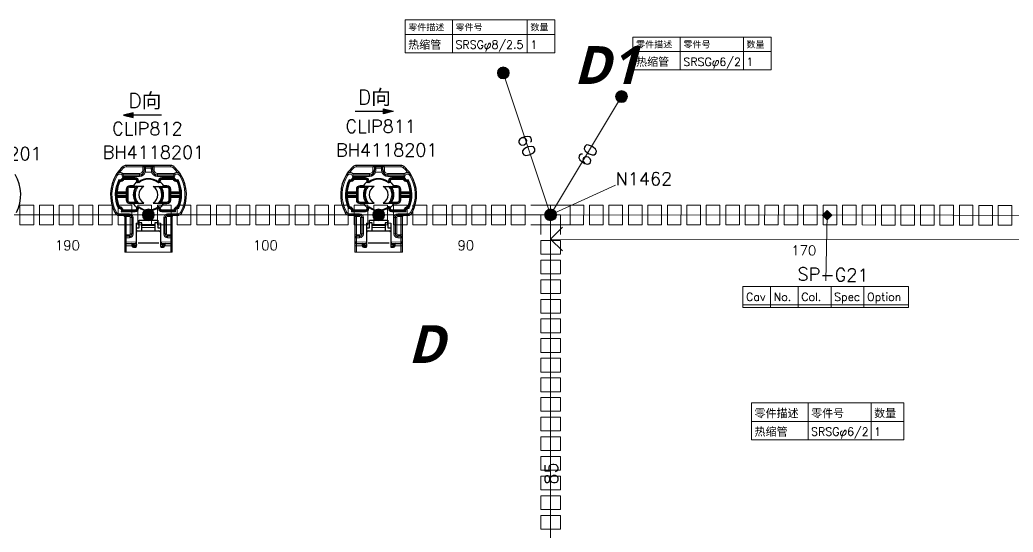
# Model space of a CAD drawing. Header units: millimetres. Extents: x 6 to 3615, y 6 to 858.
# Drawn here: x 893.5 to 1103.4, y 128.2 to 236.5 of the extents above; entities that cross this region are included whole.
import ezdxf

# ---------------------------------------------------------------- set-up
doc = ezdxf.new("R2010")
doc.units = ezdxf.units.MM
doc.styles.add('SegoeUIBoldItalic_Style', font='segoeuiz.ttf')
doc.styles.add('Simplex_Style', font='simplex_.ttf')

msp = doc.modelspace()

# ---------------------------------------------------------------- hatches: boundary and pattern name
h = msp.add_hatch(color=0)
edge = h.paths.add_edge_path()
edge.add_arc((995.65, 225.27), 1.25, 0, 360)
h = msp.add_hatch(color=0)
edge = h.paths.add_edge_path()
edge.add_arc((995.65, 225.27), 1.25, 0, 360)
h = msp.add_hatch(color=0)
edge = h.paths.add_edge_path()
edge.add_arc((1020.65, 220.27), 1.25, 0, 360)
h = msp.add_hatch(color=0)
edge = h.paths.add_edge_path()
edge.add_arc((1020.65, 220.27), 1.25, 0, 360)
for points in [[(917.4, 216.82), (915.4, 216.32), (917.4, 215.82)], [(970.37, 217.65), (972.37, 217.15), (970.37, 216.65)], [(1064.11, 194.22), (1063.11, 195.22), (1064.11, 196.22), (1065.11, 195.22)]]:
    msp.add_hatch(color=0).paths.add_polyline_path(points)
h = msp.add_hatch(color=0)
edge = h.paths.add_edge_path()
edge.add_arc((920.65, 195.27), 1.25, 0, 360)
h = msp.add_hatch(color=0)
edge = h.paths.add_edge_path()
edge.add_arc((920.65, 195.27), 1.25, 0, 360)
h = msp.add_hatch(color=0)
edge = h.paths.add_edge_path()
edge.add_arc((969.31, 195.27), 1.25, 0, 360)
h = msp.add_hatch(color=0)
edge = h.paths.add_edge_path()
edge.add_arc((969.31, 195.27), 1.25, 0, 360)
h = msp.add_hatch(color=0)
edge = h.paths.add_edge_path()
edge.add_arc((1005.65, 195.27), 1.25, 0, 360)
h = msp.add_hatch(color=0)
edge = h.paths.add_edge_path()
edge.add_arc((1005.65, 195.27), 1.25, 0, 360)

# ---------------------------------------------------------------- linework, layer by layer
at = {"color": 0, "linetype": 'Continuous', "lineweight": 13, "flags": 128}
for points in [[(974.9, 236.48), (1006.57, 236.48)], [(974.9, 236.48), (974.9, 229.53)], [(974.9, 236.48), (1006.57, 236.48)], [(984.9, 236.48), (984.9, 229.53)], [(1000.73, 236.48), (1000.73, 229.53)], [(1006.57, 236.48), (1006.57, 229.53)], [(974.9, 233.42), (1006.57, 233.42)], [(1023.07, 232.84), (1052.24, 232.84)], [(1023.07, 232.84), (1023.07, 225.9)], [(1023.07, 232.84), (1052.24, 232.84)], [(1033.07, 232.84), (1033.07, 225.9)], [(1046.4, 232.84), (1046.4, 225.9)], [(1052.24, 232.84), (1052.24, 225.9)], [(974.9, 229.53), (1006.57, 229.53)], [(1023.07, 229.79), (1052.24, 229.79)], [(1005.65, 195.27), (995.65, 225.27)], [(1023.07, 225.9), (1052.24, 225.9)], [(1005.65, 195.27), (1020.65, 220.27)], [(915.14, 203.39), (918.75, 203.39), (918.75, 203.99), (915.15, 203.99)], [(915.46, 205.24), (915.26, 205.46)], [(915.93, 205.72), (915.93, 205.42), (919.76, 205.42)], [(919.45, 205.42), (919.47, 205.48), (919.54, 205.57), (919.65, 205.65)], [(919.76, 204.7), (919.45, 204.7), (919.45, 205.42)], [(921.6, 204.41), (921.31, 204.32), (920, 204.32), (919.71, 204.41)], [(920.05, 205.55), (920.03, 205.55), (919.99, 205.55), (919.97, 205.55), (919.94, 205.54), (919.91, 205.54), (919.89, 205.53), (919.86, 205.52), (919.84, 205.51), (919.82, 205.51), (919.8, 205.49), (919.79, 205.48), (919.78, 205.47), (919.77, 205.46), (919.76, 205.45), (919.76, 205.43), (919.76, 205.42)], [(920.05, 205.47), (920.03, 205.47), (919.99, 205.46), (919.97, 205.46), (919.94, 205.46), (919.91, 205.45), (919.89, 205.45), (919.86, 205.44), (919.84, 205.43), (919.82, 205.42), (919.8, 205.41), (919.79, 205.4), (919.78, 205.39), (919.77, 205.38), (919.76, 205.36), (919.76, 205.35), (919.76, 205.34)], [(920.05, 204.92), (920.03, 204.92), (920, 204.92), (919.97, 204.91), (919.95, 204.91), (919.92, 204.9), (919.9, 204.89), (919.87, 204.88), (919.85, 204.86), (919.83, 204.85), (919.82, 204.83), (919.8, 204.82), (919.79, 204.8), (919.77, 204.78), (919.77, 204.76), (919.76, 204.74), (919.76, 204.72), (919.76, 204.7)], [(920.05, 205.72), (920.05, 205.55), (921.26, 205.55)], [(921.26, 205.47), (920.05, 205.47), (920.05, 205.55)], [(920.05, 205.47), (920.05, 204.92)], [(921.81, 205.54), (921.64, 205.66), (921.26, 205.72)], [(921.26, 204.92), (921.26, 205.72)], [(921.56, 205.42), (921.56, 205.43), (921.55, 205.45), (921.55, 205.46), (921.54, 205.47), (921.53, 205.48), (921.51, 205.49), (921.5, 205.5), (921.48, 205.51), (921.46, 205.52), (921.44, 205.53), (921.42, 205.53), (921.39, 205.54), (921.37, 205.54), (921.34, 205.55), (921.31, 205.55), (921.29, 205.55), (921.26, 205.55)], [(921.56, 205.34), (921.56, 205.35), (921.55, 205.36), (921.54, 205.38), (921.54, 205.39), (921.52, 205.4), (921.51, 205.41), (921.49, 205.42), (921.47, 205.43), (921.45, 205.44), (921.42, 205.45), (921.4, 205.45), (921.37, 205.46), (921.34, 205.46), (921.32, 205.46), (921.29, 205.47), (921.26, 205.47)], [(921.56, 204.7), (921.56, 204.72), (921.55, 204.74), (921.55, 204.76), (921.54, 204.78), (921.53, 204.8), (921.51, 204.82), (921.5, 204.83), (921.48, 204.85), (921.46, 204.86), (921.44, 204.88), (921.42, 204.89), (921.39, 204.9), (921.37, 204.91), (921.34, 204.91), (921.31, 204.92), (921.29, 204.92), (921.26, 204.92)], [(921.56, 205.42), (925.38, 205.42), (925.38, 205.72)], [(921.86, 205.42), (921.86, 204.7), (921.56, 204.7)], [(926.16, 203.99), (922.56, 203.99), (922.56, 203.39), (926.17, 203.39)], [(925.85, 205.24), (926.05, 205.46)], [(963.8, 203.39), (967.41, 203.39), (967.41, 203.99), (963.81, 203.99)], [(964.11, 205.24), (963.91, 205.46)], [(964.59, 205.72), (964.59, 205.42), (968.41, 205.42)], [(968.11, 205.42), (968.12, 205.48), (968.19, 205.57), (968.3, 205.65)], [(968.41, 204.7), (968.11, 204.7), (968.11, 205.42)], [(970.26, 204.41), (969.97, 204.32), (968.66, 204.32), (968.37, 204.41)], [(968.71, 205.55), (968.68, 205.55), (968.65, 205.55), (968.62, 205.55), (968.6, 205.54), (968.57, 205.54), (968.54, 205.53), (968.52, 205.52), (968.5, 205.51), (968.48, 205.51), (968.46, 205.49), (968.45, 205.48), (968.43, 205.47), (968.42, 205.46), (968.42, 205.45), (968.41, 205.43), (968.41, 205.42)], [(968.71, 205.47), (968.68, 205.47), (968.65, 205.46), (968.62, 205.46), (968.6, 205.46), (968.57, 205.45), (968.54, 205.45), (968.52, 205.44), (968.5, 205.43), (968.48, 205.42), (968.46, 205.41), (968.45, 205.4), (968.43, 205.39), (968.42, 205.38), (968.42, 205.36), (968.41, 205.35), (968.41, 205.34)], [(968.71, 204.92), (968.68, 204.92), (968.66, 204.92), (968.63, 204.91), (968.6, 204.91), (968.58, 204.9), (968.55, 204.89), (968.53, 204.88), (968.51, 204.86), (968.49, 204.85), (968.47, 204.83), (968.46, 204.82), (968.44, 204.8), (968.43, 204.78), (968.42, 204.76), (968.42, 204.74), (968.41, 204.72), (968.41, 204.7)], [(968.71, 205.72), (968.71, 205.55), (969.91, 205.55)], [(969.91, 205.47), (968.71, 205.47), (968.71, 205.55)], [(968.71, 205.47), (968.71, 204.92)], [(970.46, 205.54), (970.29, 205.66), (969.91, 205.72)], [(969.91, 204.92), (969.91, 205.72)], [(970.21, 205.42), (970.21, 205.43), (970.21, 205.45), (970.2, 205.46), (970.2, 205.47), (970.18, 205.48), (970.17, 205.49), (970.15, 205.5), (970.14, 205.51), (970.12, 205.52), (970.09, 205.53), (970.07, 205.53), (970.05, 205.54), (970.02, 205.54), (969.99, 205.55), (969.97, 205.55), (969.94, 205.55), (969.91, 205.55)], [(970.21, 205.34), (970.21, 205.35), (970.21, 205.36), (970.2, 205.38), (970.19, 205.39), (970.18, 205.4), (970.16, 205.41), (970.15, 205.42), (970.13, 205.43), (970.1, 205.44), (970.08, 205.45), (970.05, 205.45), (970.03, 205.46), (970, 205.46), (969.97, 205.46), (969.94, 205.47), (969.91, 205.47)], [(970.21, 204.7), (970.21, 204.72), (970.21, 204.74), (970.2, 204.76), (970.2, 204.78), (970.18, 204.8), (970.17, 204.82), (970.15, 204.83), (970.14, 204.85), (970.12, 204.86), (970.09, 204.88), (970.07, 204.89), (970.05, 204.9), (970.02, 204.91), (969.99, 204.91), (969.97, 204.92), (969.94, 204.92), (969.91, 204.92)], [(970.21, 205.42), (974.04, 205.42), (974.04, 205.72)], [(970.52, 205.42), (970.52, 204.7), (970.21, 204.7)], [(974.82, 203.99), (971.22, 203.99), (971.22, 203.39), (974.83, 203.39)], [(974.51, 205.24), (974.71, 205.46)], [(915.45, 202.74), (917.85, 202.74), (917.85, 203.14), (915.21, 203.14)], [(918.55, 202.28), (918.55, 202.44), (918.15, 202.44), (918.15, 202.09)], [(923.16, 202.09), (923.16, 202.44), (922.76, 202.44), (922.76, 202.28)], [(925.86, 202.74), (923.46, 202.74), (923.46, 203.14), (926.1, 203.14)], [(964.11, 202.74), (966.51, 202.74), (966.51, 203.14), (963.87, 203.14)], [(967.21, 202.28), (967.21, 202.44), (966.81, 202.44), (966.81, 202.09)], [(971.82, 202.09), (971.82, 202.44), (971.42, 202.44), (971.42, 202.28)], [(974.52, 202.74), (972.12, 202.74), (972.12, 203.14), (974.76, 203.14)], [(913.84, 199.74), (914.04, 199.73), (915.95, 199.73), (915.95, 199.33), (916.15, 199.33)], [(914.07, 200.14), (913.87, 200.15)], [(916.15, 200.14), (915.95, 200.14), (915.95, 200.69), (916.35, 200.69), (916.35, 198.38), (915.95, 198.38), (915.95, 198.93), (914.07, 198.93)], [(914.07, 199.93), (914.07, 200.14), (915.95, 200.14), (915.95, 199.73), (916.15, 199.73)], [(917.52, 201.49), (916.75, 201.49), (916.75, 201.09), (917.85, 201.09)], [(923.46, 201.09), (924.57, 201.09), (924.57, 201.49), (923.8, 201.49)], [(927.24, 200.14), (925.37, 200.14), (925.37, 200.69), (924.97, 200.69), (924.97, 198.38), (925.37, 198.38), (925.37, 198.93), (925.17, 198.93)], [(925.17, 200.14), (925.37, 200.14), (925.37, 199.73), (927.27, 199.73), (927.47, 199.74)], [(927.47, 199.33), (927.27, 199.33), (925.37, 199.33), (925.37, 199.73), (925.17, 199.73)], [(927.44, 200.15), (927.24, 200.14), (927.24, 199.93)], [(962.5, 199.74), (962.7, 199.73), (964.6, 199.73), (964.6, 199.33), (964.8, 199.33)], [(962.72, 200.14), (962.52, 200.15)], [(964.8, 200.14), (964.6, 200.14), (964.6, 200.69), (965, 200.69), (965, 198.38), (964.6, 198.38), (964.6, 198.93), (962.72, 198.93)], [(962.72, 199.93), (962.72, 200.14), (964.6, 200.14), (964.6, 199.73), (964.8, 199.73)], [(966.17, 201.49), (965.4, 201.49), (965.4, 201.09), (966.51, 201.09)], [(972.12, 201.09), (973.22, 201.09), (973.22, 201.49), (972.45, 201.49)], [(975.9, 200.14), (974.02, 200.14), (974.02, 200.69), (973.62, 200.69), (973.62, 198.38), (974.02, 198.38), (974.02, 198.93), (973.82, 198.93)], [(973.82, 200.14), (974.02, 200.14), (974.02, 199.73), (975.92, 199.73), (976.12, 199.74)], [(976.12, 199.33), (975.92, 199.33), (974.02, 199.33), (974.02, 199.73), (973.82, 199.73)], [(976.1, 200.15), (975.9, 200.14), (975.9, 199.93)], [(1005.65, 195.27), (1019.4, 201.52)], [(916.15, 198.93), (915.95, 198.93), (915.95, 199.33), (914.04, 199.33), (913.84, 199.33)], [(917.52, 197.58), (916.75, 197.58), (916.75, 197.98), (917.85, 197.98)], [(923.8, 197.58), (924.57, 197.58), (924.57, 197.98), (923.46, 197.98)], [(927.24, 198.93), (925.37, 198.93), (925.37, 199.33), (925.17, 199.33)], [(927.24, 199.13), (927.24, 199.14), (927.25, 199.14), (927.25, 199.17), (927.27, 199.33)], [(964.8, 198.93), (964.6, 198.93), (964.6, 199.33), (962.7, 199.33), (962.5, 199.33)], [(966.17, 197.58), (965.4, 197.58), (965.4, 197.98), (966.51, 197.98)], [(972.45, 197.58), (973.22, 197.58), (973.22, 197.98), (972.12, 197.98)], [(975.9, 198.93), (974.02, 198.93), (974.02, 199.33), (973.82, 199.33)], [(975.9, 199.13), (975.9, 199.14), (975.9, 199.14), (975.91, 199.17), (975.92, 199.33)], [(1005.65, 195.27), (735.65, 195.27)], [(913.6, 195.72), (913.86, 195.87)], [(915.95, 195.2), (915.95, 194.9), (916.62, 194.9), (916.62, 195.5), (914.48, 195.5), (914.48, 195.2)], [(914.91, 195.92), (917.85, 195.92), (917.85, 196.33), (915.3, 196.33)], [(918.55, 196.79), (918.55, 196.63), (918.15, 196.63), (918.15, 196.98)], [(922.76, 196.79), (922.76, 196.63), (923.16, 196.63), (923.16, 196.98)], [(926.01, 196.33), (923.46, 196.33), (923.46, 195.92), (926.4, 195.92)], [(926.83, 195.2), (926.83, 195.5), (924.69, 195.5), (924.69, 194.9), (925.37, 194.9), (925.37, 191.04), (925.67, 191.04)], [(927.71, 195.72), (927.45, 195.87)], [(962.26, 195.72), (962.52, 195.87)], [(964.6, 195.2), (964.6, 194.9), (965.28, 194.9), (965.28, 195.5), (963.14, 195.5), (963.14, 195.2)], [(963.57, 195.92), (966.51, 195.92), (966.51, 196.33), (963.96, 196.33)], [(967.21, 196.79), (967.21, 196.63), (966.81, 196.63), (966.81, 196.98)], [(971.42, 196.79), (971.42, 196.63), (971.82, 196.63), (971.82, 196.98)], [(974.67, 196.33), (972.12, 196.33), (972.12, 195.92), (975.06, 195.92)], [(975.49, 195.2), (975.49, 195.5), (973.35, 195.5), (973.35, 194.9), (974.02, 194.9), (974.02, 191.04), (974.32, 191.04)], [(976.37, 195.72), (976.1, 195.87)], [(1005.65, 195.27), (1005.65, 190.14)], [(1260.73, 195.08), (1005.65, 195.27)], [(1005.65, 195.27), (1005.65, 85.27)], [(915.64, 191.04), (915.95, 191.04), (915.95, 190.44), (916.62, 190.44), (916.62, 191.04), (915.95, 191.04), (915.95, 194.9), (915.64, 194.9)], [(917.12, 191.24), (916.82, 191.24), (916.82, 194.7), (917.42, 194.7), (917.42, 191.24), (917.12, 191.24)], [(918.7, 193.53), (918.09, 193.53)], [(922.02, 193.21), (919.29, 193.21)], [(923.22, 193.53), (922.62, 193.53)], [(923.89, 191.24), (924.49, 191.24), (924.49, 194.7), (923.89, 194.7), (923.89, 191.24)], [(925.67, 194.9), (925.37, 194.9), (925.37, 195.2)], [(964.3, 191.04), (964.6, 191.04), (964.6, 190.44), (965.28, 190.44), (965.28, 191.04), (964.6, 191.04), (964.6, 194.9), (964.3, 194.9)], [(965.78, 191.24), (965.48, 191.24), (965.48, 194.7), (966.08, 194.7), (966.08, 191.24), (965.78, 191.24)], [(967.35, 193.53), (966.74, 193.53)], [(970.68, 193.21), (967.95, 193.21)], [(971.88, 193.53), (971.27, 193.53)], [(972.54, 191.24), (973.15, 191.24), (973.15, 194.7), (972.54, 194.7), (972.54, 191.24)], [(974.32, 194.9), (974.02, 194.9), (974.02, 195.2)], [(1064.11, 195.22), (1063.83, 181.3)], [(922.02, 193.02), (919.29, 193.02)], [(919.29, 192.58), (922.02, 192.58)], [(970.68, 193.02), (967.95, 193.02)], [(967.95, 192.58), (970.68, 192.58)], [(1005.65, 190.15), (1008.15, 192.64)], [(918.09, 189.53), (918, 189.53), (915.95, 189.54), (915.95, 190.44), (915.64, 190.44)], [(917.36, 188.79), (917.17, 188.73), (915.95, 188.73), (915.95, 189.54), (915.64, 189.54)], [(917.15, 189.23), (917.15, 188.98)], [(917.35, 188.88), (917.35, 188.89), (917.34, 188.9), (917.34, 188.91), (917.33, 188.92), (917.33, 188.93), (917.32, 188.94), (917.3, 188.95), (917.29, 188.96), (917.28, 188.96), (917.26, 188.97), (917.24, 188.97), (917.22, 188.98), (917.21, 188.98), (917.19, 188.98), (917.17, 188.98), (917.15, 188.98)], [(917.65, 189.2), (917.44, 189.16), (917.38, 189.1), (917.36, 189.08)], [(917.36, 189.08), (917.37, 189.06), (917.39, 189.04), (917.4, 189.02), (917.42, 189), (917.44, 188.98), (917.46, 188.96), (917.48, 188.95), (917.51, 188.93), (917.53, 188.92), (917.56, 188.92), (917.59, 188.91), (917.62, 188.91), (917.65, 188.91)], [(918.09, 189.2), (917.65, 189.2), (917.65, 189.23)], [(918, 188.38), (917.65, 188.38), (917.65, 189.2)], [(918.09, 190.24), (918.15, 190.24)], [(918.15, 189.74), (918.09, 189.74)], [(923.16, 190.24), (923.22, 190.24)], [(923.22, 189.74), (923.16, 189.74)], [(925.67, 188.73), (925.37, 188.73), (925.37, 189.54), (923.31, 189.53), (923.22, 189.53)], [(923.22, 189.2), (923.66, 189.2), (923.66, 189.23)], [(923.31, 188.38), (923.66, 188.38), (923.66, 189.2)], [(923.66, 189.2), (923.87, 189.16), (923.94, 189.1), (923.95, 189.08)], [(923.66, 188.91), (923.69, 188.91), (923.72, 188.91), (923.75, 188.92), (923.78, 188.93), (923.8, 188.94), (923.83, 188.95), (923.85, 188.96), (923.88, 188.98), (923.9, 189), (923.91, 189.02), (923.93, 189.04), (923.94, 189.06), (923.95, 189.08)], [(924.16, 188.98), (924.15, 188.98), (924.12, 188.98), (924.11, 188.98), (924.09, 188.98), (924.07, 188.97), (924.05, 188.97), (924.04, 188.96), (924.02, 188.96), (924.01, 188.95), (924, 188.94), (923.99, 188.93), (923.98, 188.92), (923.97, 188.91), (923.97, 188.9), (923.96, 188.89), (923.96, 188.88)], [(924.16, 188.98), (924.16, 189.23)], [(925.67, 190.44), (925.37, 190.44), (925.37, 191.04), (924.69, 191.04), (924.69, 190.44), (925.37, 190.44), (925.37, 189.54), (925.67, 189.54)], [(966.74, 189.53), (966.66, 189.53), (964.6, 189.54), (964.6, 190.44), (964.3, 190.44)], [(966.02, 188.79), (965.83, 188.73), (964.6, 188.73), (964.6, 189.54), (964.3, 189.54)], [(965.8, 189.23), (965.8, 188.98)], [(966.01, 188.88), (966, 188.89), (966, 188.9), (965.99, 188.91), (965.99, 188.92), (965.98, 188.93), (965.97, 188.94), (965.96, 188.95), (965.95, 188.96), (965.93, 188.96), (965.92, 188.97), (965.9, 188.97), (965.88, 188.98), (965.86, 188.98), (965.84, 188.98), (965.82, 188.98), (965.8, 188.98)], [(966.3, 189.2), (966.1, 189.16), (966.03, 189.1), (966.02, 189.08)], [(966.02, 189.08), (966.03, 189.06), (966.04, 189.04), (966.06, 189.02), (966.07, 189), (966.09, 188.98), (966.11, 188.96), (966.14, 188.95), (966.16, 188.93), (966.19, 188.92), (966.22, 188.92), (966.25, 188.91), (966.28, 188.91), (966.3, 188.91)], [(966.74, 189.2), (966.3, 189.2), (966.3, 189.23)], [(966.66, 188.38), (966.3, 188.38), (966.3, 189.2)], [(966.74, 190.24), (966.81, 190.24)], [(966.81, 189.74), (966.74, 189.74)], [(971.82, 190.24), (971.88, 190.24)], [(971.88, 189.74), (971.82, 189.74)], [(974.32, 188.73), (974.02, 188.73), (974.02, 189.54), (971.97, 189.53), (971.88, 189.53)], [(971.88, 189.2), (972.32, 189.2), (972.32, 189.23)], [(971.97, 188.38), (972.32, 188.38), (972.32, 189.2)], [(972.32, 189.2), (972.53, 189.16), (972.59, 189.1), (972.61, 189.08)], [(972.32, 188.91), (972.35, 188.91), (972.38, 188.91), (972.41, 188.92), (972.43, 188.93), (972.46, 188.94), (972.48, 188.95), (972.51, 188.96), (972.53, 188.98), (972.55, 189), (972.57, 189.02), (972.58, 189.04), (972.6, 189.06), (972.61, 189.08)], [(972.82, 188.98), (972.8, 188.98), (972.78, 188.98), (972.76, 188.98), (972.74, 188.98), (972.73, 188.97), (972.71, 188.97), (972.69, 188.96), (972.68, 188.96), (972.67, 188.95), (972.65, 188.94), (972.64, 188.93), (972.64, 188.92), (972.63, 188.91), (972.62, 188.9), (972.62, 188.89), (972.62, 188.88)], [(972.82, 188.98), (972.82, 189.23)], [(974.32, 190.44), (974.02, 190.44), (974.02, 191.04), (973.35, 191.04), (973.35, 190.44), (974.02, 190.44), (974.02, 189.54), (974.32, 189.54)], [(1005.65, 190.15), (1008.15, 187.64)], [(1111.93, 190.07), (1005.65, 190.14)], [(915.64, 187.4), (915.95, 187.4), (915.95, 188.73), (915.64, 188.73)], [(915.95, 187.4), (925.37, 187.4)], [(918.09, 188.9), (918, 188.9)], [(918.09, 188.73), (918.15, 188.73)], [(923.16, 188.73), (923.22, 188.73)], [(923.31, 188.9), (923.22, 188.9)], [(923.95, 188.79), (924.14, 188.73), (925.37, 188.73), (925.37, 187.4), (925.67, 187.4)], [(964.3, 187.4), (964.6, 187.4), (964.6, 188.73), (964.3, 188.73)], [(964.6, 187.4), (974.02, 187.4)], [(966.74, 188.9), (966.66, 188.9)], [(966.74, 188.73), (966.81, 188.73)], [(971.82, 188.73), (971.88, 188.73)], [(971.97, 188.9), (971.88, 188.9)], [(972.61, 188.79), (972.8, 188.73), (974.02, 188.73), (974.02, 187.4), (974.32, 187.4)], [(1046.32, 180.13), (1081.32, 180.13)], [(1046.32, 180.13), (1046.32, 175.69)], [(1046.32, 180.13), (1081.32, 180.13)], [(1052.15, 180.13), (1052.15, 175.69)], [(1057.99, 180.13), (1057.99, 175.69)], [(1064.93, 180.13), (1064.93, 175.69)], [(1071.88, 180.13), (1071.88, 175.69)], [(1081.32, 180.13), (1081.32, 175.69)], [(1046.32, 176.24), (1081.32, 176.24)], [(1046.32, 175.69), (1081.32, 175.69)], [(1048.11, 155.53), (1080.34, 155.53)], [(1048.11, 155.53), (1048.11, 147.76)], [(1048.11, 155.53), (1080.34, 155.53)], [(1060.06, 155.53), (1060.06, 147.76)], [(1073.39, 155.53), (1073.39, 147.76)], [(1080.34, 155.53), (1080.34, 147.76)], [(1048.11, 151.64), (1080.34, 151.64)], [(1048.11, 147.76), (1080.34, 147.76)]]:
    msp.add_lwpolyline(points, dxfattribs=at)
at = {"color": 0, "linetype": 'Continuous', "lineweight": 30, "flags": 128}
for points in [[(915.4, 216.32), (917.4, 215.82), (917.4, 216.82)], [(972.37, 217.15), (970.37, 216.65), (970.37, 217.65)]]:
    msp.add_lwpolyline(points, close=True, dxfattribs=at)
for points in [[(923.4, 216.32), (915.4, 216.32)], [(964.37, 217.15), (972.37, 217.15)], [(914.09, 203.6), (913.83, 203.75)], [(918.75, 203.69), (915.37, 203.69)], [(925.38, 205.72), (915.93, 205.72)], [(919.76, 205.42), (919.76, 204.7)], [(921.26, 205.12), (920.05, 205.12)], [(921.56, 204.7), (921.56, 205.42)], [(925.94, 203.69), (922.56, 203.69)], [(927.22, 203.6), (927.48, 203.75)], [(962.75, 203.6), (962.49, 203.75)], [(967.41, 203.69), (964.03, 203.69)], [(974.04, 205.72), (964.59, 205.72)], [(968.41, 205.42), (968.41, 204.7)], [(969.91, 205.12), (968.71, 205.12)], [(970.21, 204.7), (970.21, 205.42)], [(974.6, 203.69), (971.22, 203.69)], [(975.88, 203.6), (976.14, 203.75)], [(915.34, 202.94), (917.85, 202.94)], [(918.35, 202.09), (917.98, 202.09)], [(918.35, 202.44), (918.35, 202.09), (918.46, 202.09)], [(918.64, 202.09), (918.46, 202.09), (918.55, 202.28)], [(922.68, 202.09), (922.85, 202.09)], [(922.96, 202.09), (922.85, 202.09), (922.76, 202.28)], [(923.33, 202.09), (922.96, 202.09), (922.96, 202.44)], [(923.46, 202.94), (925.97, 202.94)], [(964, 202.94), (966.51, 202.94)], [(967.01, 202.09), (966.64, 202.09)], [(967.01, 202.44), (967.01, 202.09), (967.12, 202.09)], [(967.29, 202.09), (967.12, 202.09), (967.21, 202.28)], [(971.33, 202.09), (971.51, 202.09)], [(971.62, 202.09), (971.51, 202.09), (971.42, 202.28)], [(971.99, 202.09), (971.62, 202.09), (971.62, 202.44)], [(972.12, 202.94), (974.63, 202.94)], [(915.95, 199.93), (914.07, 199.93)], [(916.15, 200.69), (916.15, 198.38)], [(919.68, 201.29), (916.75, 201.29)], [(921.63, 201.29), (924.57, 201.29)], [(925.17, 198.38), (925.17, 200.69)], [(927.24, 199.93), (925.37, 199.93)], [(964.6, 199.93), (962.72, 199.93)], [(964.8, 200.69), (964.8, 198.38)], [(968.34, 201.29), (965.4, 201.29)], [(970.28, 201.29), (973.22, 201.29)], [(973.82, 198.38), (973.82, 200.69)], [(975.9, 199.93), (974.02, 199.93)], [(914.07, 198.93), (913.92, 199.07)], [(914.07, 199.13), (915.95, 199.13)], [(916.75, 197.78), (919.68, 197.78)], [(921.63, 197.78), (924.57, 197.78)], [(925.37, 199.13), (927.24, 199.13)], [(927.24, 198.93), (927.4, 199.07)], [(927.25, 199.13), (927.25, 199.13)], [(962.72, 198.93), (962.57, 199.07)], [(962.72, 199.13), (964.6, 199.13)], [(965.4, 197.78), (968.34, 197.78)], [(970.28, 197.78), (973.22, 197.78)], [(974.02, 199.13), (975.9, 199.13)], [(975.9, 198.93), (976.05, 199.07)], [(975.91, 199.13), (975.91, 199.13)], [(917.85, 196.12), (915.13, 196.12), (915.09, 196.08)], [(917.98, 196.98), (918.46, 196.98)], [(918.35, 196.98), (918.35, 196.63)], [(918.55, 196.79), (918.46, 196.98), (918.64, 196.98)], [(922.85, 196.98), (922.68, 196.98)], [(922.76, 196.79), (922.85, 196.98), (922.96, 196.98)], [(922.96, 196.63), (922.96, 196.98), (923.33, 196.98)], [(926.22, 196.08), (926.18, 196.12), (923.46, 196.12)], [(966.51, 196.12), (963.79, 196.12), (963.75, 196.08)], [(966.64, 196.98), (967.12, 196.98)], [(967.01, 196.98), (967.01, 196.63)], [(967.21, 196.79), (967.12, 196.98), (967.29, 196.98)], [(971.51, 196.98), (971.33, 196.98)], [(971.42, 196.79), (971.51, 196.98), (971.62, 196.98)], [(971.62, 196.63), (971.62, 196.98), (971.99, 196.98)], [(974.88, 196.08), (974.84, 196.12), (972.12, 196.12)], [(914.48, 195.2), (916.62, 195.2)], [(915.64, 194.9), (915.64, 187.4)], [(917.12, 194.7), (917.12, 191.24)], [(918.09, 192.54), (918.7, 192.54), (918.7, 194.16), (922.62, 194.16), (922.62, 192.54), (923.22, 192.54)], [(918.09, 193.53), (918.09, 189.23), (918.15, 189.23)], [(919.29, 191.93), (919.29, 193.61), (918.7, 193.61)], [(922.62, 193.61), (922.02, 193.61), (922.02, 191.93)], [(923.22, 193.53), (923.22, 189.23), (923.31, 189.23)], [(924.19, 191.24), (924.19, 194.7)], [(924.69, 195.2), (926.83, 195.2)], [(925.67, 187.4), (925.67, 194.9)], [(963.14, 195.2), (965.28, 195.2)], [(964.3, 194.9), (964.3, 187.4)], [(965.78, 194.7), (965.78, 191.24)], [(966.74, 192.54), (967.35, 192.54), (967.35, 194.16), (971.27, 194.16), (971.27, 192.54), (971.88, 192.54)], [(966.74, 193.53), (966.74, 189.23), (966.81, 189.23)], [(967.95, 191.93), (967.95, 193.61), (967.35, 193.61)], [(971.27, 193.61), (970.68, 193.61), (970.68, 191.93)], [(971.88, 193.53), (971.88, 189.23), (971.97, 189.23)], [(972.85, 191.24), (972.85, 194.7)], [(973.35, 195.2), (975.49, 195.2)], [(974.32, 187.4), (974.32, 194.9)], [(918.45, 191.93), (922.86, 191.93)], [(967.11, 191.93), (971.52, 191.93)], [(916.62, 190.74), (915.95, 190.74)], [(915.95, 189.23), (918, 189.23)], [(917.35, 189.03), (917.35, 188.88)], [(918, 189.53), (918, 189.23), (918.09, 189.23), (918.09, 188.58), (917.65, 188.58)], [(918.15, 190.74), (918.09, 190.74)], [(922.86, 189.29), (918.45, 189.29)], [(923.22, 190.74), (923.16, 190.74)], [(923.16, 189.23), (923.22, 189.23), (923.22, 188.58), (923.66, 188.58)], [(923.31, 189.53), (923.31, 189.23), (925.37, 189.23)], [(923.96, 188.88), (923.96, 189.03)], [(925.37, 190.74), (924.69, 190.74)], [(965.28, 190.74), (964.6, 190.74)], [(964.6, 189.23), (966.66, 189.23)], [(966.01, 189.03), (966.01, 188.88)], [(966.66, 189.53), (966.66, 189.23), (966.74, 189.23), (966.74, 188.58), (966.3, 188.58)], [(966.81, 190.74), (966.74, 190.74)], [(971.52, 189.29), (967.11, 189.29)], [(971.88, 190.74), (971.82, 190.74)], [(971.82, 189.23), (971.88, 189.23), (971.88, 188.58), (972.32, 188.58)], [(971.97, 189.53), (971.97, 189.23), (974.02, 189.23)], [(972.62, 188.88), (972.62, 189.03)], [(974.02, 190.74), (973.35, 190.74)], [(918, 188.58), (918, 188.38)], [(923.31, 188.38), (923.31, 188.58)], [(966.66, 188.58), (966.66, 188.38)], [(971.97, 188.38), (971.97, 188.58)]]:
    msp.add_lwpolyline(points, dxfattribs=at)
at = {"color": 0, "linetype": 'Continuous', "lineweight": 13, "flags": 128}
for points in [[(893.5, 193.18), (896.4, 193.18), (896.4, 197.35), (893.5, 197.35), (893.5, 193.18)], [(897.65, 193.18), (900.56, 193.18), (900.56, 197.35), (897.65, 197.35), (897.65, 193.18)], [(901.8, 193.18), (904.71, 193.18), (904.71, 197.35), (901.8, 197.35), (901.8, 193.18)], [(905.96, 193.18), (908.87, 193.18), (908.87, 197.35), (905.96, 197.35), (905.96, 193.18)], [(910.11, 193.18), (913.02, 193.18), (913.02, 197.35), (910.11, 197.35), (910.11, 193.18)], [(914.27, 193.18), (917.17, 193.18), (917.17, 197.35), (914.27, 197.35), (914.27, 193.18)], [(918.42, 193.18), (921.33, 193.18), (921.33, 197.35), (918.42, 197.35), (918.42, 193.18)], [(922.57, 193.18), (925.48, 193.18), (925.48, 197.35), (922.57, 197.35), (922.57, 193.18)], [(926.73, 193.18), (929.64, 193.18), (929.64, 197.35), (926.73, 197.35), (926.73, 193.18)], [(930.88, 193.18), (933.79, 193.18), (933.79, 197.35), (930.88, 197.35), (930.88, 193.18)], [(935.04, 193.18), (937.94, 193.18), (937.94, 197.35), (935.04, 197.35), (935.04, 193.18)], [(939.19, 193.18), (942.1, 193.18), (942.1, 197.35), (939.19, 197.35), (939.19, 193.18)], [(943.34, 193.18), (946.25, 193.18), (946.25, 197.35), (943.34, 197.35), (943.34, 193.18)], [(947.5, 193.18), (950.4, 193.18), (950.4, 197.35), (947.5, 197.35), (947.5, 193.18)], [(951.65, 193.18), (954.56, 193.18), (954.56, 197.35), (951.65, 197.35), (951.65, 193.18)], [(955.8, 193.18), (958.71, 193.18), (958.71, 197.35), (955.8, 197.35), (955.8, 193.18)], [(959.96, 193.18), (962.87, 193.18), (962.87, 197.35), (959.96, 197.35), (959.96, 193.18)], [(964.11, 193.18), (967.02, 193.18), (967.02, 197.35), (964.11, 197.35), (964.11, 193.18)], [(968.27, 193.18), (971.17, 193.18), (971.17, 197.35), (968.27, 197.35), (968.27, 193.18)], [(972.42, 193.18), (975.33, 193.18), (975.33, 197.35), (972.42, 197.35), (972.42, 193.18)], [(976.57, 193.18), (979.48, 193.18), (979.48, 197.35), (976.57, 197.35), (976.57, 193.18)], [(980.73, 193.18), (983.64, 193.18), (983.64, 197.35), (980.73, 197.35), (980.73, 193.18)], [(984.88, 193.18), (987.79, 193.18), (987.79, 197.35), (984.88, 197.35), (984.88, 193.18)], [(989.04, 193.18), (991.94, 193.18), (991.94, 197.35), (989.04, 197.35), (989.04, 193.18)], [(993.19, 193.18), (996.1, 193.18), (996.1, 197.35), (993.19, 197.35), (993.19, 193.18)], [(997.34, 193.18), (1000.25, 193.18), (1000.25, 197.35), (997.34, 197.35), (997.34, 193.18)], [(1005.65, 197.35), (1001.5, 197.35)], [(1005.65, 193.18), (1005.65, 197.35)], [(1005.65, 197.35), (1009.77, 197.35)], [(1005.65, 193.18), (1005.65, 197.35)], [(1009.76, 193.18), (1012.64, 193.18), (1012.65, 197.34), (1009.77, 197.35), (1009.76, 193.18)], [(1013.88, 193.18), (1016.76, 193.17), (1016.76, 197.34), (1013.88, 197.34), (1013.88, 193.18)], [(1007.73, 195.27), (1003.57, 195.27)], [(1003.57, 195.27), (1003.57, 191.11)], [(1007.73, 195.27), (1007.73, 191.11)], [(1017.99, 193.17), (1020.87, 193.17), (1020.87, 197.34), (1017.99, 197.34), (1017.99, 193.17)], [(1022.11, 193.17), (1024.99, 193.17), (1024.99, 197.34), (1022.11, 197.34), (1022.11, 193.17)], [(1026.22, 193.17), (1029.1, 193.17), (1029.1, 197.33), (1026.22, 197.33), (1026.22, 193.17)], [(1030.33, 193.16), (1033.21, 193.16), (1033.22, 197.33), (1030.34, 197.33), (1030.33, 193.16)], [(1034.45, 193.16), (1037.33, 193.16), (1037.33, 197.33), (1034.45, 197.33), (1034.45, 193.16)], [(1038.56, 193.16), (1041.44, 193.16), (1041.45, 197.32), (1038.57, 197.33), (1038.56, 193.16)], [(1042.68, 193.16), (1045.56, 193.15), (1045.56, 197.32), (1042.68, 197.32), (1042.68, 193.16)], [(1046.79, 193.15), (1049.67, 193.15), (1049.67, 197.32), (1046.79, 197.32), (1046.79, 193.15)], [(1050.9, 193.15), (1053.78, 193.15), (1053.79, 197.31), (1050.91, 197.32), (1050.9, 193.15)], [(1055.02, 193.15), (1057.9, 193.14), (1057.9, 197.31), (1055.02, 197.31), (1055.02, 193.15)], [(1059.13, 193.14), (1062.01, 193.14), (1062.02, 197.31), (1059.14, 197.31), (1059.13, 193.14)], [(1063.11, 195.22), (1064.11, 196.22), (1065.11, 195.22), (1064.11, 194.22)], [(1063.25, 193.14), (1066.13, 193.14), (1066.13, 197.31), (1063.25, 197.31), (1063.25, 193.14)], [(1067.36, 193.14), (1070.24, 193.14), (1070.24, 197.3), (1067.36, 197.3), (1067.36, 193.14)], [(1071.48, 193.14), (1074.36, 193.13), (1074.36, 197.3), (1071.48, 197.3), (1071.48, 193.14)], [(1075.59, 193.13), (1078.47, 193.13), (1078.47, 197.3), (1075.59, 197.3), (1075.59, 193.13)], [(1079.7, 193.13), (1082.58, 193.13), (1082.59, 197.29), (1079.71, 197.3), (1079.7, 193.13)], [(1083.82, 193.13), (1086.7, 193.12), (1086.7, 197.29), (1083.82, 197.29), (1083.82, 193.13)], [(1087.93, 193.12), (1090.81, 193.12), (1090.81, 197.29), (1087.93, 197.29), (1087.93, 193.12)], [(1092.05, 193.12), (1094.93, 193.12), (1094.93, 197.29), (1092.05, 197.29), (1092.05, 193.12)], [(1096.16, 193.12), (1099.04, 193.12), (1099.04, 197.28), (1096.16, 197.28), (1096.16, 193.12)], [(1100.27, 193.11), (1103.15, 193.11), (1103.16, 197.28), (1100.28, 197.28), (1100.27, 193.11)], [(1005.65, 193.18), (1001.5, 193.18)], [(1005.65, 193.18), (1009.76, 193.18)], [(1007.73, 186.96), (1007.73, 189.87), (1003.57, 189.87), (1003.57, 186.96), (1007.73, 186.96)], [(1007.73, 182.81), (1007.73, 185.72), (1003.57, 185.72), (1003.57, 182.81), (1007.73, 182.81)], [(1007.73, 178.66), (1007.73, 181.57), (1003.57, 181.57), (1003.57, 178.66), (1007.73, 178.66)], [(1007.73, 174.51), (1007.73, 177.42), (1003.57, 177.42), (1003.57, 174.51), (1007.73, 174.51)], [(1007.73, 170.36), (1007.73, 173.27), (1003.57, 173.27), (1003.57, 170.36), (1007.73, 170.36)], [(1007.73, 166.21), (1007.73, 169.12), (1003.57, 169.12), (1003.57, 166.21), (1007.73, 166.21)], [(1007.73, 162.06), (1007.73, 164.97), (1003.57, 164.97), (1003.57, 162.06), (1007.73, 162.06)], [(1007.73, 157.91), (1007.73, 160.82), (1003.57, 160.82), (1003.57, 157.91), (1007.73, 157.91)], [(1007.73, 153.76), (1007.73, 156.66), (1003.57, 156.66), (1003.57, 153.76), (1007.73, 153.76)], [(1007.73, 149.61), (1007.73, 152.51), (1003.57, 152.51), (1003.57, 149.61), (1007.73, 149.61)], [(1007.73, 145.46), (1007.73, 148.36), (1003.57, 148.36), (1003.57, 145.46), (1007.73, 145.46)], [(1007.73, 141.31), (1007.73, 144.21), (1003.57, 144.21), (1003.57, 141.31), (1007.73, 141.31)], [(1007.73, 137.16), (1007.73, 140.06), (1003.57, 140.06), (1003.57, 137.16), (1007.73, 137.16)], [(1007.73, 133.01), (1007.73, 135.91), (1003.57, 135.91), (1003.57, 133.01), (1007.73, 133.01)], [(1007.73, 128.86), (1007.73, 131.76), (1003.57, 131.76), (1003.57, 128.86), (1007.73, 128.86)]]:
    msp.add_lwpolyline(points, close=True, dxfattribs=at)
at = {"color": 0, "linetype": 'Continuous', "lineweight": 13}
for centre in [(995.65, 225.27), (995.65, 225.27), (1020.65, 220.27), (1020.65, 220.27), (920.65, 195.27), (920.65, 195.27), (969.31, 195.27), (969.31, 195.27), (1005.65, 195.27), (1005.65, 195.27)]:
    msp.add_circle(centre, 1.25, dxfattribs=at)
at = {"color": 0, "linetype": 'Continuous', "lineweight": 30}
for centre, radius, start, end in [((885.65, 199.53), 8.03, -28, 32), ((920.67, 199.53), 8.03, 148, -152), ((914.59, 203.35), 0.854, 24, 152), ((920.6, 199.58), 7.95, 132, 147), ((913.23, 205.11), 2.57, -42, -34), ((915.94, 204.7), 1.02, 90, 131), ((918.75, 204.7), 1, -90, -11), ((920.04, 204.74), 0.977, 89, 114), ((918.14, 204.75), 1.61, -8, -2), ((920.06, 205.42), 0.302, 91, -180), ((920.06, 204.82), 0.302, 91, -180), ((921.26, 205.42), 0.302, 1, 90), ((921.26, 204.82), 0.302, 1, 90), ((923.17, 204.75), 1.61, -178, -172), ((922.56, 204.7), 1, -169, -90), ((925.38, 204.7), 1.02, 48, 89), ((926.72, 203.35), 0.854, 28, 156), ((928.12, 205.13), 2.61, -146, -138), ((920.71, 199.58), 7.95, 33, 48), ((920.65, 199.53), 8.03, -28, 32), ((969.32, 199.53), 8.03, 148, -152), ((963.24, 203.35), 0.854, 24, 152), ((969.26, 199.58), 7.95, 132, 147), ((961.88, 205.11), 2.57, -42, -34), ((964.59, 204.7), 1.02, 90, 131), ((967.41, 204.7), 1, -90, -11), ((968.69, 204.74), 0.977, 89, 114), ((966.8, 204.75), 1.61, -8, -2), ((968.71, 205.42), 0.302, 91, -180), ((968.71, 204.82), 0.302, 91, -180), ((969.91, 205.42), 0.302, 1, 90), ((969.91, 204.82), 0.302, 1, 90), ((971.83, 204.75), 1.61, -178, -172), ((971.22, 204.7), 1, -169, -90), ((974.03, 204.7), 1.02, 48, 89), ((975.38, 203.35), 0.854, 28, 156), ((976.78, 205.13), 2.61, -146, -138), ((969.37, 199.58), 7.95, 33, 48), ((969.3, 199.53), 8.03, -28, 32), ((920.66, 199.53), 6.82, 154, -157), ((915.77, 203.27), 1.47, -157, -148), ((914.59, 203.35), 0.852, -95, -29), ((921.91, 206.94), 8.62, -149, -148), ((912.41, 201.15), 3.44, 32, 36), ((911.52, 200.69), 4.44, 27, 30), ((920.74, 199.46), 3.81, 136, 151), ((917.85, 202.44), 0.497, 0, 90), ((920.66, 199.54), 3.26, 52, 129), ((923.46, 202.44), 0.497, 90, -180), ((920.67, 199.53), 3.69, 28, 43), ((929.93, 200.58), 4.61, 149, 152), ((926.72, 203.35), 0.854, -152, -86), ((928.9, 201.15), 3.44, 144, 148), ((924.08, 204.05), 3.12, -34, -30), ((920.65, 199.53), 6.82, -23, 26), ((925.54, 203.27), 1.47, -32, -23), ((969.32, 199.53), 6.82, 154, -157), ((964.43, 203.27), 1.47, -157, -148), ((963.24, 203.35), 0.852, -95, -29), ((970.56, 206.94), 8.62, -149, -148), ((961.07, 201.15), 3.44, 32, 36), ((960.17, 200.69), 4.44, 27, 30), ((969.4, 199.46), 3.81, 136, 151), ((966.51, 202.44), 0.497, 0, 90), ((969.31, 199.54), 3.26, 52, 129), ((972.12, 202.44), 0.497, 90, -180), ((969.32, 199.53), 3.69, 28, 43), ((978.59, 200.58), 4.61, 149, 152), ((975.38, 203.35), 0.854, -152, -86), ((977.56, 201.15), 3.44, 144, 148), ((972.74, 204.05), 3.12, -34, -30), ((969.31, 199.53), 6.82, -23, 26), ((974.2, 203.27), 1.47, -32, -23), ((914.07, 200.14), 0.201, 175, -90), ((915.46, 199.66), 1.42, 169, 177), ((915.94, 200.14), 0.206, -89, -1), ((916.75, 200.68), 0.604, 90, 179), ((920.65, 199.53), 3, 144, -145), ((919.78, 198.04), 3.6, 115, 121), ((920.65, 199.53), 2, 119, -119), ((920.66, 199.53), 2, -61, 61), ((920.66, 199.53), 3, -36, 35), ((920.46, 196.08), 5.84, 59, 63), ((924.56, 200.68), 0.604, 0, 89), ((925.37, 200.14), 0.206, -179, -91), ((927.24, 200.14), 0.206, -89, -1), ((925.14, 199.59), 2.13, 4, 10), ((962.72, 200.14), 0.201, 175, -90), ((964.11, 199.66), 1.42, 169, 177), ((964.6, 200.14), 0.206, -89, -1), ((965.41, 200.68), 0.604, 90, 179), ((969.31, 199.53), 3, 144, -145), ((968.44, 198.04), 3.6, 115, 121), ((969.31, 199.53), 2, 119, -119), ((969.32, 199.53), 2, -61, 61), ((969.32, 199.53), 3, -36, 35), ((969.12, 196.08), 5.84, 59, 63), ((973.22, 200.68), 0.604, 0, 89), ((974.03, 200.14), 0.206, -179, -91), ((975.9, 200.14), 0.206, -89, -1), ((973.8, 199.59), 2.13, 4, 10), ((914.07, 198.92), 0.216, 94, 169), ((916.04, 199.38), 2, -179, -173), ((915.94, 198.93), 0.206, 1, 89), ((916.75, 198.38), 0.604, -180, -91), ((920.65, 199.53), 3.69, -152, -137), ((925.2, 210.71), 14.69, -120, -119), ((916.26, 210.79), 14.7, -62, -61), ((920.57, 199.6), 3.81, -44, -29), ((924.56, 198.38), 0.604, -90, -1), ((925.37, 198.93), 0.206, 91, 179), ((927.24, 198.92), 0.216, 12, 87), ((962.73, 198.92), 0.216, 94, 169), ((964.7, 199.38), 2, -179, -173), ((964.6, 198.93), 0.206, 1, 89), ((965.41, 198.38), 0.604, -180, -91), ((969.3, 199.53), 3.69, -152, -137), ((973.85, 210.71), 14.69, -120, -119), ((964.91, 210.79), 14.7, -62, -61), ((969.22, 199.6), 3.81, -44, -29), ((973.22, 198.38), 0.604, -90, -1), ((974.03, 198.93), 0.206, 91, 179), ((975.9, 198.92), 0.216, 12, 87), ((914.48, 196.21), 1.01, -152, -90), ((916.02, 195.73), 1.96, 146, 153), ((920.55, 192.5), 7.53, 143, 145), ((914.38, 196.08), 0.753, 3, 89), ((913.8, 197.4), 1.85, -53, -46), ((913.71, 197.5), 1.98, -44, -36), ((917.85, 196.62), 0.497, -90, 0), ((920.66, 199.53), 3.26, -128, -51), ((923.46, 196.62), 0.497, -180, -90), ((927.6, 197.51), 1.98, -144, -136), ((926.93, 196.08), 0.753, 91, 177), ((927.12, 196.92), 1.23, -137, -126), ((922.76, 193.9), 5.09, 35, 37), ((926.83, 196.21), 1.01, -90, -28), ((924.93, 195.53), 2.38, 27, 33), ((963.14, 196.21), 1.01, -152, -90), ((964.67, 195.73), 1.96, 146, 153), ((969.2, 192.5), 7.53, 143, 145), ((963.04, 196.08), 0.753, 3, 89), ((962.46, 197.4), 1.85, -53, -46), ((962.37, 197.5), 1.98, -44, -36), ((966.51, 196.62), 0.497, -90, 0), ((969.31, 199.53), 3.26, -128, -51), ((972.12, 196.62), 0.497, -180, -90), ((976.26, 197.51), 1.98, -144, -136), ((975.59, 196.08), 0.753, 91, 177), ((975.78, 196.92), 1.23, -137, -126), ((971.41, 193.9), 5.09, 35, 37), ((975.48, 196.21), 1.01, -90, -28), ((973.59, 195.53), 2.38, 27, 33), ((915.34, 194.9), 0.302, 1, 90), ((915.39, 194.97), 0.221, 48, 69), ((916.62, 194.7), 0.497, 0, 90), ((924.69, 194.7), 0.497, 90, -180), ((925.97, 194.9), 0.302, 91, -180), ((964, 194.9), 0.302, 1, 90), ((964.04, 194.97), 0.221, 48, 69), ((965.28, 194.7), 0.497, 0, 90), ((973.34, 194.7), 0.497, 90, -180), ((974.63, 194.9), 0.302, 91, -180), ((916.62, 191.24), 0.497, -90, 0), ((918.45, 191.62), 0.302, 91, -180), ((922.86, 191.62), 0.302, 1, 90), ((924.69, 191.24), 0.497, -180, -90), ((965.28, 191.24), 0.497, -90, 0), ((967.11, 191.62), 0.302, 91, -180), ((971.52, 191.62), 0.302, 1, 90), ((973.34, 191.24), 0.497, -180, -90), ((915.95, 190.43), 0.302, 91, -180), ((915.95, 189.54), 0.302, -179, -90), ((917.14, 189.03), 0.206, 1, 89), ((924.17, 189.03), 0.206, 91, 179), ((925.36, 190.43), 0.302, 1, 90), ((925.36, 189.54), 0.302, -89, 0), ((964.6, 190.43), 0.302, 91, -180), ((964.6, 189.54), 0.302, -179, -90), ((965.8, 189.03), 0.206, 1, 89), ((972.83, 189.03), 0.206, 91, 179), ((974.02, 190.43), 0.302, 1, 90), ((974.02, 189.54), 0.302, -89, 0), ((917.65, 188.89), 0.302, -179, -90), ((923.66, 188.89), 0.302, -89, 0), ((966.31, 188.89), 0.302, -179, -90), ((972.32, 188.89), 0.302, -89, 0)]:
    msp.add_arc(centre, radius, start, end, dxfattribs=at)
at = {"color": 0, "linetype": 'Continuous', "lineweight": 13}
for centre, radius, start, end in [((914.59, 203.35), 0.555, 5, 154), ((920.81, 199.38), 7.94, 132, 142), ((915.94, 204.71), 0.711, 90, 131), ((918.75, 204.7), 0.703, -90, 0), ((918.75, 204.7), 1.3, -90, -17), ((916.74, 204.93), 3.31, -10, 0), ((924.69, 204.93), 3.43, -180, -170), ((922.56, 204.7), 1.3, -163, -90), ((921.63, 205.4), 0.232, 7, 41), ((922.56, 204.7), 0.703, -180, -90), ((925.38, 204.71), 0.711, 48, 89), ((920.7, 199.57), 7.66, 37, 47), ((926.72, 203.35), 0.555, 27, 176), ((963.24, 203.35), 0.555, 5, 154), ((969.47, 199.38), 7.94, 132, 142), ((964.59, 204.71), 0.711, 90, 131), ((967.41, 204.7), 0.703, -90, 0), ((967.41, 204.7), 1.3, -90, -17), ((965.4, 204.93), 3.31, -10, 0), ((973.34, 204.93), 3.43, -180, -170), ((971.22, 204.7), 1.3, -163, -90), ((970.29, 205.4), 0.232, 7, 41), ((971.22, 204.7), 0.703, -180, -90), ((974.03, 204.71), 0.711, 48, 89), ((969.36, 199.57), 7.66, 37, 47), ((975.38, 203.35), 0.555, 27, 176), ((920.67, 199.53), 7.73, 148, -152), ((920.65, 199.53), 7.01, 153, -155), ((920.56, 199.56), 6.51, 155, 174), ((914.59, 203.35), 0.651, -106, -18), ((914.59, 203.35), 1.06, -87, -35), ((917.85, 202.44), 0.703, 0, 90), ((917.85, 202.44), 0.302, 1, 90), ((920.66, 199.53), 3.46, 53, 128), ((923.47, 202.44), 0.703, 90, -180), ((923.47, 202.44), 0.302, 91, -180), ((926.72, 203.35), 1.06, -145, -93), ((926.72, 203.35), 0.651, -162, -74), ((920.71, 199.55), 6.56, 5, 24), ((920.66, 199.53), 7.01, -25, 27), ((920.65, 199.53), 7.73, -28, 32), ((969.32, 199.53), 7.73, 148, -152), ((969.3, 199.53), 7.01, 153, -155), ((969.21, 199.56), 6.51, 155, 174), ((963.25, 203.35), 0.651, -106, -18), ((963.24, 203.35), 1.06, -87, -35), ((966.5, 202.44), 0.703, 0, 90), ((966.5, 202.44), 0.302, 1, 90), ((969.31, 199.53), 3.46, 53, 128), ((972.12, 202.44), 0.703, 90, -180), ((972.12, 202.44), 0.302, 91, -180), ((975.38, 203.35), 1.06, -145, -93), ((975.38, 203.35), 0.651, -162, -74), ((969.37, 199.55), 6.56, 5, 24), ((969.32, 199.53), 7.01, -25, 27), ((969.3, 199.53), 7.73, -28, 32), ((919.85, 199.51), 5.8, 177, -180), ((916.74, 200.69), 0.799, 90, -180), ((916.75, 200.69), 0.401, 90, -180), ((920.66, 199.53), 3.21, 151, -151), ((920.66, 199.53), 2.76, 141, -140), ((920.66, 199.53), 2.76, -39, 40), ((920.65, 199.53), 3.21, -29, 29), ((924.57, 200.69), 0.799, 0, 90), ((924.57, 200.69), 0.401, 0, 90), ((921.47, 199.56), 5.8, -3, 0), ((968.5, 199.51), 5.8, 177, -180), ((965.4, 200.69), 0.799, 90, -180), ((965.4, 200.69), 0.401, 90, -180), ((969.32, 199.53), 3.21, 151, -151), ((969.31, 199.53), 2.76, 141, -140), ((969.31, 199.53), 2.76, -39, 40), ((969.31, 199.53), 3.21, -29, 29), ((973.22, 200.69), 0.799, 0, 90), ((973.22, 200.69), 0.401, 0, 90), ((970.12, 199.56), 5.8, -3, 0), ((920.59, 199.51), 6.54, -175, -158), ((916.74, 198.38), 0.799, -180, -90), ((916.75, 198.38), 0.401, -180, -90), ((924.57, 198.38), 0.799, -90, 0), ((924.57, 198.38), 0.401, -90, 0), ((920.72, 199.51), 6.54, -22, -5), ((969.24, 199.51), 6.54, -175, -158), ((965.4, 198.38), 0.799, -180, -90), ((965.4, 198.38), 0.401, -180, -90), ((973.22, 198.38), 0.799, -90, 0), ((973.22, 198.38), 0.401, -90, 0), ((969.38, 199.51), 6.54, -22, -5), ((914.48, 196.19), 0.695, -152, -89), ((914.39, 196.08), 0.552, -17, 101), ((914.39, 196.08), 0.953, 15, 81), ((916.62, 194.7), 0.799, 0, 90), ((917.85, 196.63), 0.703, -90, 0), ((917.85, 196.63), 0.302, -89, 0), ((920.66, 199.53), 3.46, -127, -52), ((923.47, 196.63), 0.703, -180, -90), ((923.47, 196.63), 0.302, -179, -90), ((924.69, 194.7), 0.799, 90, -180), ((926.93, 196.08), 0.953, 99, 165), ((926.93, 196.08), 0.549, 78, -164), ((926.84, 196.19), 0.695, -90, -27), ((963.13, 196.19), 0.695, -152, -89), ((963.04, 196.08), 0.552, -17, 101), ((963.04, 196.08), 0.953, 15, 81), ((965.28, 194.7), 0.799, 0, 90), ((966.5, 196.63), 0.703, -90, 0), ((966.5, 196.63), 0.302, -89, 0), ((969.31, 199.53), 3.46, -127, -52), ((972.12, 196.63), 0.703, -180, -90), ((972.12, 196.63), 0.302, -179, -90), ((973.34, 194.7), 0.799, 90, -180), ((975.58, 196.08), 0.953, 99, 165), ((975.58, 196.08), 0.549, 78, -164), ((975.49, 196.19), 0.695, -90, -27), ((916.62, 194.69), 0.206, 1, 89), ((924.7, 194.69), 0.206, 91, 179), ((965.27, 194.69), 0.206, 1, 89), ((973.35, 194.69), 0.206, 91, 179), ((916.62, 191.24), 0.799, -90, 0), ((916.62, 191.24), 0.206, -89, -1), ((924.69, 191.24), 0.799, -180, -90), ((924.7, 191.24), 0.206, -179, -91), ((965.28, 191.24), 0.799, -90, 0), ((965.27, 191.24), 0.206, -89, -1), ((973.34, 191.24), 0.799, -180, -90), ((973.35, 191.24), 0.206, -179, -91), ((918.54, 188.98), 1.4, -180, -170), ((917.17, 189.04), 0.198, 13, 90), ((917.45, 189.04), 0.0964, 150, -178), ((924.14, 189.04), 0.198, 90, 167), ((923.87, 189.04), 0.0964, -2, 30), ((922.77, 188.98), 1.4, -10, 0), ((967.2, 188.98), 1.4, -180, -170), ((965.83, 189.04), 0.198, 13, 90), ((966.1, 189.04), 0.0964, 150, -178), ((972.8, 189.04), 0.198, 90, 167), ((972.52, 189.04), 0.0964, -2, 30), ((971.42, 188.98), 1.4, -10, 0), ((917.65, 188.89), 0.508, -162, -90), ((917.9, 198.99), 10.09, -91, -88), ((923.47, 194.48), 5.57, -91, -89), ((923.66, 188.89), 0.508, -90, -18), ((966.31, 188.89), 0.508, -162, -90), ((966.56, 198.99), 10.09, -91, -88), ((972.12, 194.48), 5.57, -91, -89), ((972.32, 188.89), 0.508, -90, -18)]:
    msp.add_arc(centre, radius, start, end, dxfattribs=at)

# ---------------------------------------------------------------- texts
at = {"color": 0, "linetype": 'Continuous', "style": 'Simplex_Style'}
for s, height, p in [('零件描述', 1.367, (975.55, 234.24)), ('零件号', 1.367, (985.55, 234.24)), ('数量', 1.367, (1001.38, 234.24)), ('热缩管', 1.709, (975.55, 230.39)), ('SRSGφ8/2.5', 1.709, (985.55, 230.39)), ('1', 1.71, (1001.38, 230.39)), ('零件描述', 1.367, (1023.72, 230.6)), ('零件号', 1.367, (1033.72, 230.6)), ('数量', 1.367, (1047.05, 230.6)), ('热缩管', 1.709, (1023.72, 226.76)), ('SRSGφ6/2', 1.709, (1033.72, 226.76)), ('1', 1.71, (1047.05, 226.76)), ('D向', 3.076, (916.43, 217.88)), ('D向', 3.076, (964.96, 218.61)), ('CLIP812', 2.734, (913, 212.14)), ('CLIP811', 2.734, (962.31, 212.63)), ('BH4118201', 2.734, (960.31, 207.63)), ('BH4118201', 2.734, (876.65, 206.85)), ('BH4118201', 2.734, (911, 207.14)), ('N1462', 2.734, (1019.4, 201.52)), ('190', 2.051, (900.9, 187.81)), ('100', 2.051, (942.73, 187.81)), ('90', 2.051, (985.98, 187.81)), ('170', 2.051, (1056.54, 186.73)), ('Cav', 1.709, (1046.97, 177.1)), ('No.', 1.709, (1052.8, 177.1)), ('Col.', 1.709, (1058.64, 177.1)), ('Spec', 1.709, (1065.58, 177.1)), ('Option', 1.709, (1072.53, 177.1)), ('零件描述', 1.709, (1048.76, 152.5)), ('零件号', 1.709, (1060.71, 152.5)), ('数量', 1.709, (1074.04, 152.5)), ('热缩管', 1.709, (1048.76, 148.61)), ('SRSGφ6/2', 1.709, (1060.71, 148.61)), ('1', 1.71, (1074.04, 148.61))]:
    msp.add_text(s, height=height, dxfattribs=at).set_placement(p)
for s, rotation, p in [('60', -71, (998.58, 211.67)), ('60', -301, (1013.41, 205.28)), ('SP-G21', -1, (1057.83, 181.41)), ('85', -270, (1007.15, 138.27))]:
    msp.add_text(s, height=2.734, rotation=rotation, dxfattribs=at).set_placement(p)
at = {"char_height": 8, "attachment_point": 1, "style": 'SegoeUIBoldItalic_Style'}
for s, insert in [('{\\fSegoe UI Semilight|b1|i1|c134|p34;\\C1;D1}', (1010.57, 230.92)), ('{\\fSegoe UI Semilight|b1|i1|c134|p34;\\C1;D}', (975.52, 171.96))]:
    msp.add_mtext_dynamic_manual_height_columns(s, width=42.6639, gutter_width=12.5, heights=[2.5], dxfattribs=dict(at, insert=insert))

doc.saveas('drawing.dxf')
